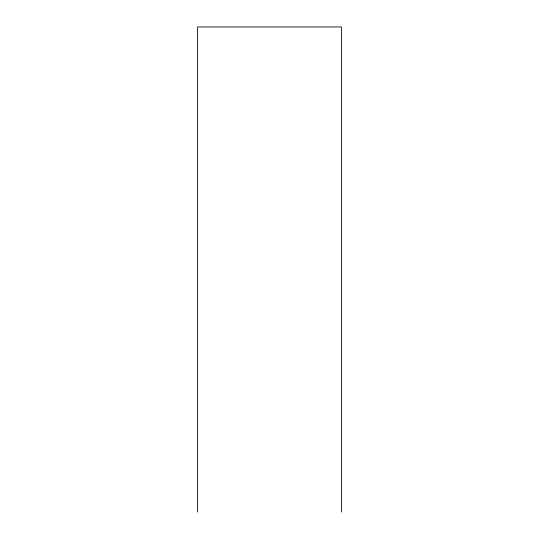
<?xml version="1.0" encoding="UTF-8"?>
<svg xmlns="http://www.w3.org/2000/svg" width="539" height="539" viewBox="0 0 539 539"><rect width="100%" height="100%" fill="white"/><g stroke="black" fill="none" stroke-linecap="round" stroke-linejoin="round"><path stroke-width="0.81" d="M341.409 512.05L341.409 26.95L197.591 26.95L197.591 512.05"/></g></svg>
